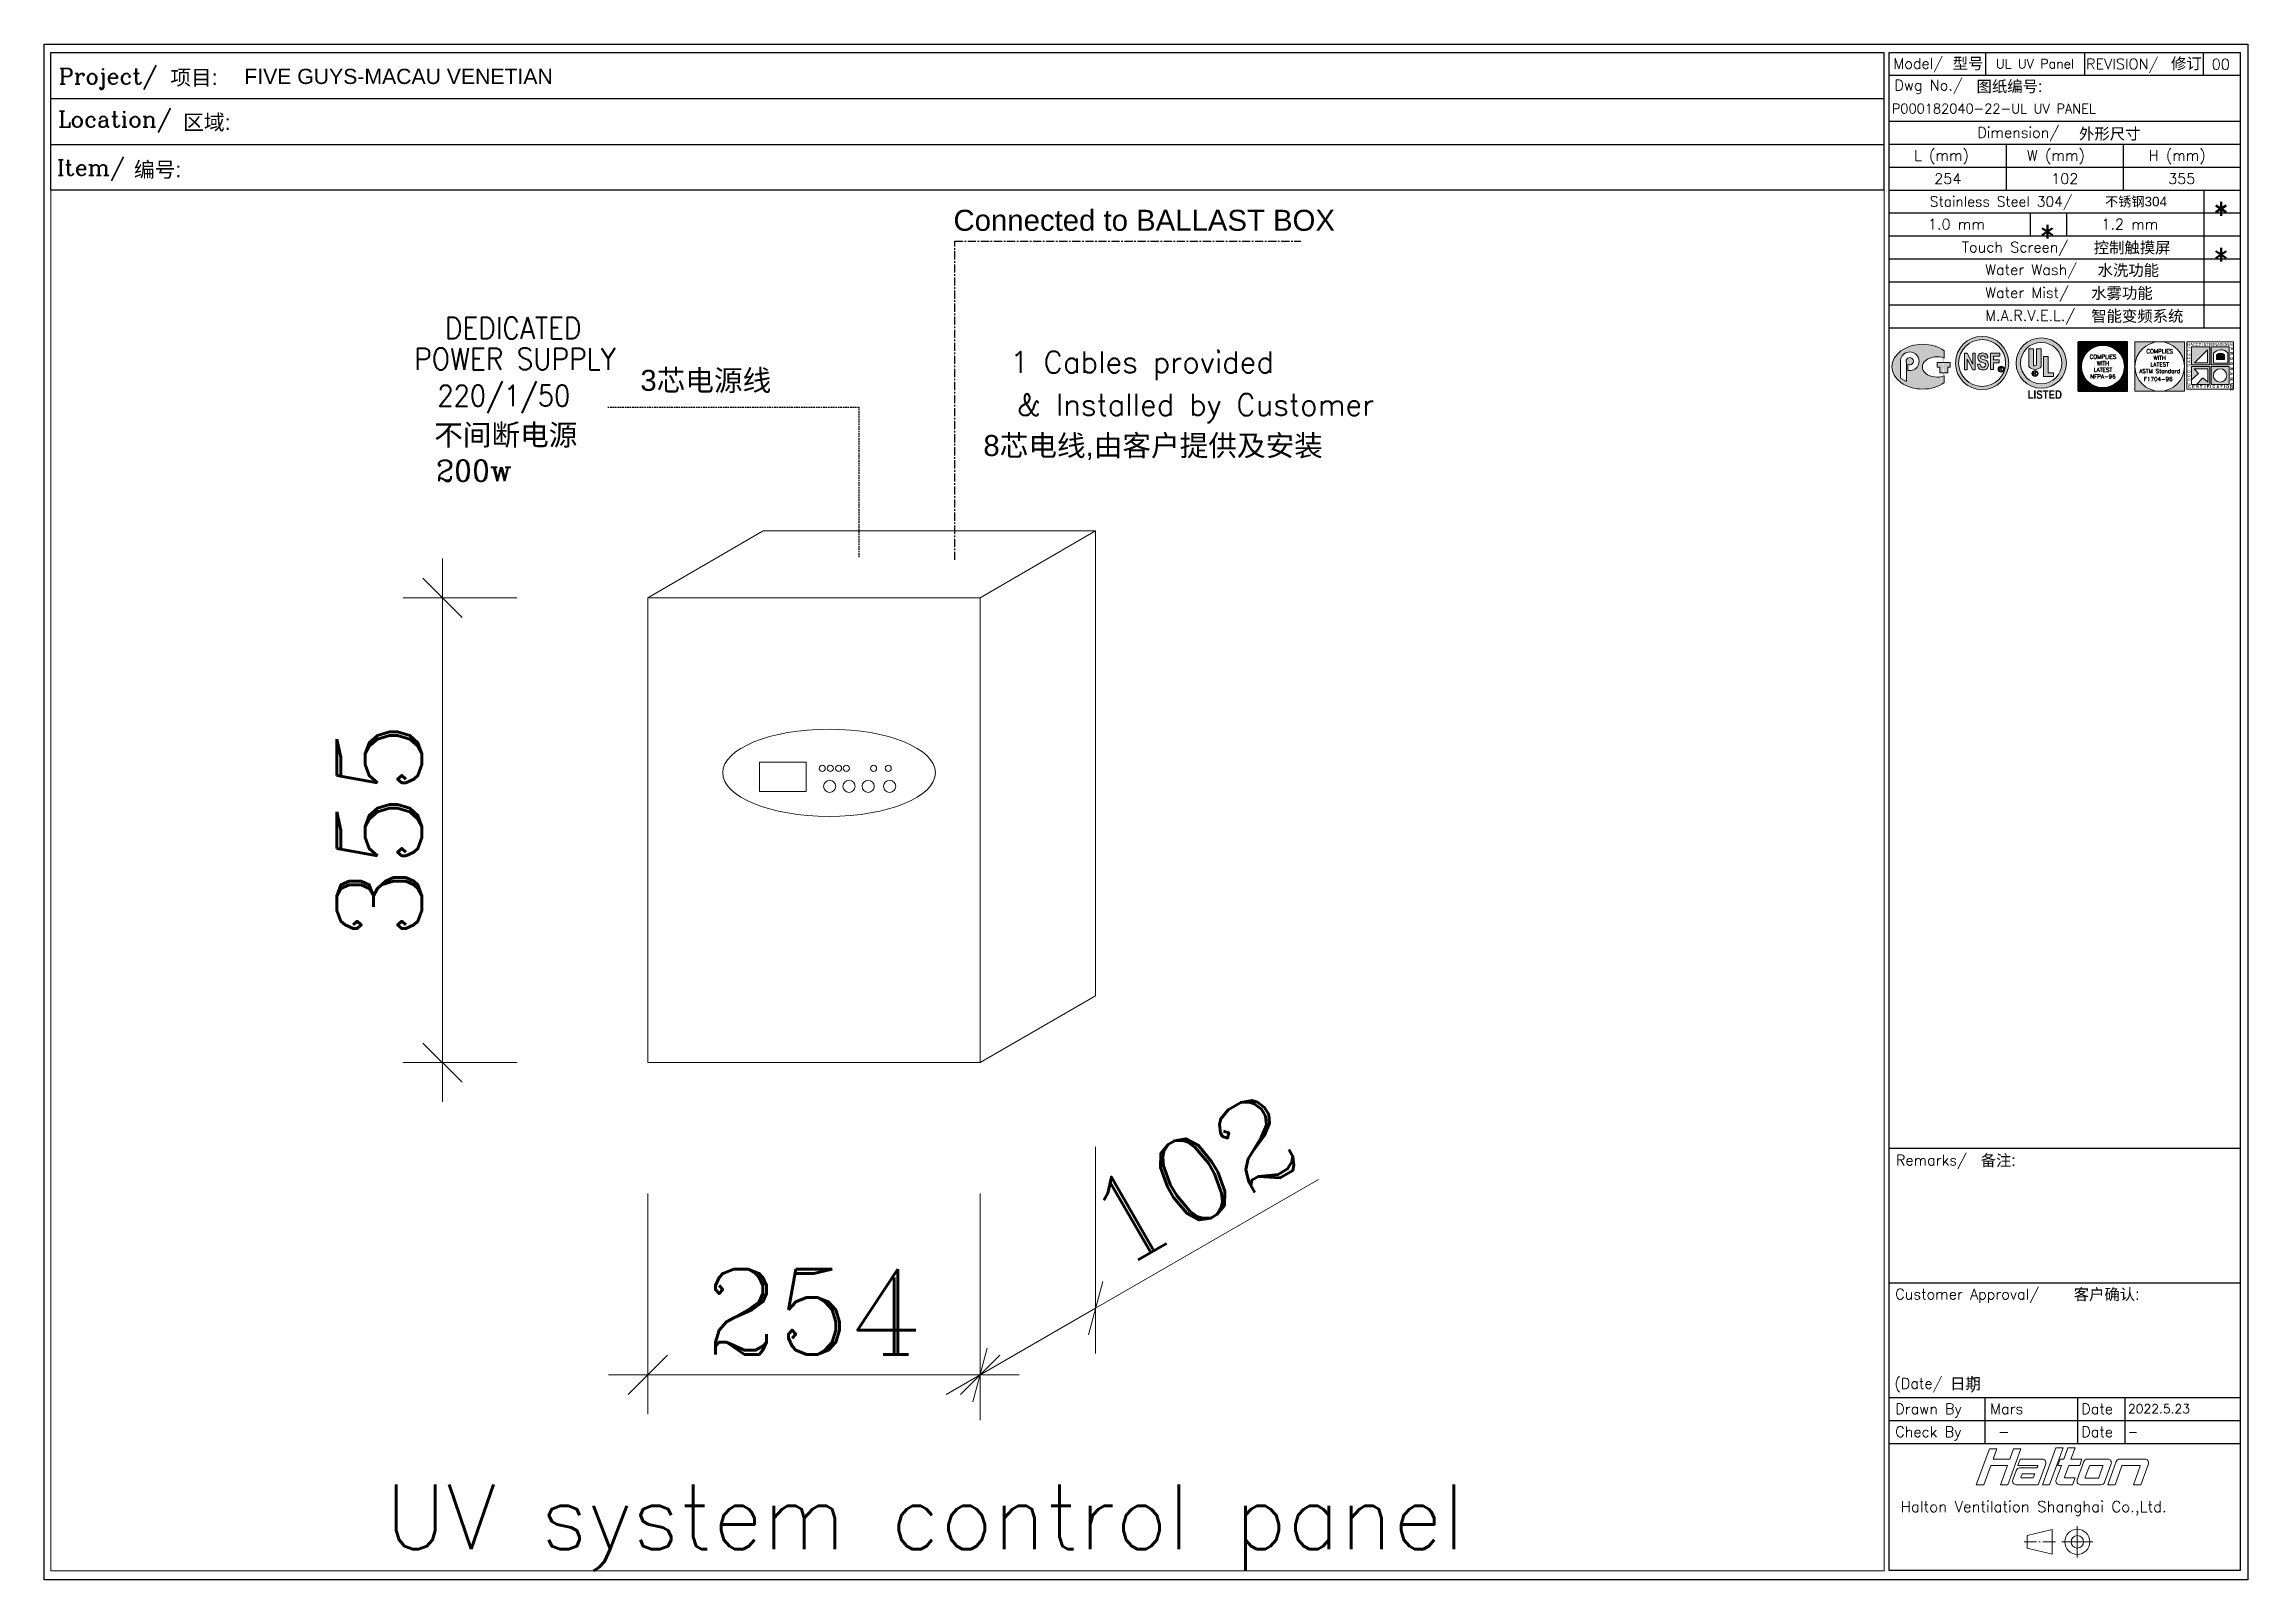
# Paper-space layout 'Layout1' of a CAD drawing. Extents: x -1 to 10662, y 0 to 7430.
# The model-space entities are those that its viewports show. They can reach past a viewport. Long polylines and large blocks are cut down to what shows.
import ezdxf
from ezdxf.enums import TextEntityAlignment as Align

# ---------------------------------------------------------------- set-up
doc = ezdxf.new("R2010")
doc.units = 0
doc.header["$LTSCALE"] = 100
doc.header["$MEASUREMENT"] = 0
doc.linetypes.add('CENTER', pattern=[2, 1.25, -0.25, 0.25, -0.25])
doc.linetypes.add('HIDDEN', pattern=[0.375, 0.25, -0.125])
doc.layers.get('0').update_dxf_attribs({"linetype": 'CONTINUOUS', "lineweight": 13})
for name, color, linetype in [('Border - Text', 3, 'CONTINUOUS'), ('D', 4, 'CONTINUOUS'), ('Halton font', 151, 'CONTINUOUS'), ('O3', 3, 'CONTINUOUS')]:
    doc.layers.add(name, color=color, linetype=linetype)
for name, color, linetype, lineweight in [('dim1', 7, 'CONTINUOUS', 13), ('Field Wiring', 2, 'HIDDEN', 25), ('H-Title Block', 7, 'CONTINUOUS', 25), ('Halton-Hoods', 7, 'CONTINUOUS', 18)]:
    doc.layers.add(name, color=color, linetype=linetype, lineweight=lineweight)
doc.styles.add('A', font='romans.shx')
doc.styles.add('ARIAL', font='arial.ttf')
doc.styles.add('ROMANS', font='ROMANS.SHX', dxfattribs={"width": 0.85})
doc.styles.add('S116', font='ROMANS', dxfattribs={"height": 0.0625})
doc.styles.get("Standard").update_dxf_attribs({"font": 'romanc.shx'})

# ---------------------------------------------------------------- blocks, each defined once
blk = doc.blocks.new('PCT')
h = blk.add_hatch(color=7)
h.dxf.hatch_style = 1
edge = h.paths.add_edge_path()
edge.add_ellipse((78750, 4312), major_axis=(2653, 0), ratio=0.7293181, start_angle=45.14919, end_angle=314.85081)
edge.add_line((80622, 2941), (80622, 3517))
edge.add_ellipse((80007, 4289), major_axis=(1285, 0), ratio=0.6843075, start_angle=61.42812, end_angle=298.57188, ccw=False)
edge.add_line((80622, 5061), (80622, 5684))
h.paths.add_polyline_path([(77468, 3988), (77468, 4508, 6.7357796), (77346, 4645), (77346, 3020), (76837, 3320), (76837, 4649, -3.2204782)], flags=16)
h.paths.add_polyline_path([(80017, 4685), (80017, 4257), (80231, 4257), (80231, 3782), (80929, 3782), (80929, 4257), (81134, 4257), (81134, 4685)])
for p, q in [((76837, 3320), (76837, 4649)), ((77346, 4645), (77346, 3020)), ((77468, 4508), (77468, 3988)), ((80017, 4685), (81134, 4685)), ((80017, 4257), (80017, 4685)), ((80231, 4257), (80017, 4257)), ((80231, 3782), (80231, 4257)), ((80622, 5684), (80622, 5061)), ((81134, 4257), (80929, 4257)), ((80929, 4257), (80929, 3782)), ((81134, 4685), (81134, 4257)), ((77346, 3020), (76837, 3320)), ((80929, 3782), (80231, 3782)), ((80622, 3517), (80622, 2941))]:
    blk.add_line(p, q)
for radius, start, end in [(806, 258.18917, 189.1882), (317, 238.57034, 204.79233)]:
    blk.add_arc((77633, 4778), radius, start, end)
for centre, major_axis, ratio, start_param, end_param in [((78750, 4312), (2653, 0), 0.7293181, 0.7880021, 5.4951832), ((80007, 4289), (1285, 0), 0.6843075, 1.072123, 5.2110623)]:
    blk.add_ellipse(centre, major_axis=major_axis, ratio=ratio, start_param=start_param, end_param=end_param)
blk = doc.blocks.new('HACCP')
h = blk.add_hatch(color=7)
h.dxf.hatch_style = 1
h.paths.add_polyline_path([(190416, 16758), (190416, 12450), (194768, 12450), (194768, 16758)])
h.paths.add_polyline_path([(194446, 15306), (194446, 12873), (191010, 12873), (191010, 15268, -0.4466331)], flags=16)
h.paths.add_polyline_path([(193627, 14883), (193627, 13704), (191740, 13704), (191740, 14883, -0.3499676)], flags=0)
h.paths.add_polyline_path([(194768, 12051), (190416, 12051), (190416, 7743), (194768, 7743)])
h.paths.add_polyline_path([(194195, 9897, -1), (190989, 9897, -1)], flags=16)
h.paths.add_polyline_path([(190117, 12051), (185765, 12051), (185765, 8827), (187427, 10349), (186332, 11487), (189641, 11487), (189641, 8258), (188486, 9347), (186891, 7743), (190117, 7743)])
h.paths.add_polyline_path([(185765, 16758), (185765, 12450), (190117, 12450), (190117, 16758)])
h.paths.add_polyline_path([(189541, 16048), (189541, 12946), (186423, 12946)], flags=16)
h = blk.add_hatch(color=7)
h.dxf.hatch_style = 1
h.paths.add_polyline_path([(193627, 14883, 0.3499676), (191740, 14883), (191740, 13704), (193627, 13704)])
for p, q in [((186423, 12946), (189541, 16048)), ((189541, 16048), (189541, 12946)), ((186332, 11487), (189641, 11487)), ((186332, 11487), (187427, 10349)), ((189541, 12946), (186423, 12946)), ((189641, 11487), (189641, 8258)), ((191010, 15268), (191010, 12873)), ((191010, 12873), (194446, 12873)), ((191740, 13704), (191740, 14883)), ((193627, 13704), (191740, 13704)), ((193627, 14883), (193627, 13704)), ((194446, 12873), (194446, 15306)), ((187427, 10349), (185765, 8827)), ((188486, 9347), (186891, 7743)), ((189641, 8258), (188486, 9347))]:
    blk.add_line(p, q)
for points in [[(185765, 16758), (190117, 16758), (190117, 12450), (185765, 12450)], [(190416, 16758), (194768, 16758), (194768, 12450), (190416, 12450)], [(185765, 12051), (190117, 12051), (190117, 7743), (185765, 7743)], [(190416, 12051), (194768, 12051), (194768, 7743), (190416, 7743)]]:
    blk.add_lwpolyline(points, close=True)
blk.add_circle((192592, 9897), 1603)
for centre, radius, start, end in [((192745, 13747), 2307, 42.50481, 138.77328), ((192684, 13700), 1513, 51.42322, 128.57678)]:
    blk.add_arc(centre, radius, start, end)
at = {"char_height": 680, "attachment_point": 1}
for s, insert, rotation in [('{\\fArial|b0|i0|c0|p34;F O O D   S A F E T Y}', (184824, 7657), 90), ('{\\fArial Narrow|b1|i0|c0|p34;P  R  O  G  R  A  M  M  E}', (195667, 16653), 270)]:
    blk.add_mtext_dynamic_manual_height_columns(s, width=12884.77, gutter_width=1648, heights=[0], dxfattribs=dict(at, insert=insert, rotation=rotation))
for s, insert in [('{\\fArial|b0|i0|c0|p34;HACCP INTERNATIONAL}', (184760, 17665)), ('{\\fArial Greek|b1|i0|c0|p34;C E R T  I F I C A T I O N}', (184938, 7569))]:
    blk.add_mtext_dynamic_manual_height_columns(s, width=12884.77, gutter_width=1648, heights=[0], dxfattribs=dict(at, insert=insert))
blk = doc.blocks.new('COMPLY')
h = blk.add_hatch(color=7)
h.dxf.hatch_style = 1
h.paths.add_polyline_path([(146414, 9056, 1), (151018, 9056, 1)])
h.paths.add_polyline_path([(150742, 9056, 1), (146689, 9056, 1)], flags=16)
h.paths.add_polyline_path([(150585, 8525, -1), (150135, 8525, -1)], flags=0)
h.paths.add_polyline_path([(150597, 8525, -1), (150124, 8525, -1)], flags=0)
h.paths.add_polyline_path([(150197, 8312), (150528, 8312), (150528, 8738), (150197, 8738)], flags=8)
h = blk.add_hatch(color=7)
h.dxf.hatch_style = 1
h.paths.add_polyline_path([(149451, 8484), (149692, 8484), (149692, 9083), (150176, 9083), (150176, 9321), (149692, 9321), (149692, 9660), (150248, 9660), (150248, 9896), (149451, 9896)])
edge = h.paths.add_edge_path()
edge.add_spline(control_points=[(148769, 9922), (148723, 9919), (148641, 9912), (148547, 9880), (148483, 9830), (148433, 9783), (148387, 9704), (148341, 9584), (148352, 9432), (148407, 9295), (148493, 9197), (148608, 9136), (148753, 9095), (148874, 9050), (148989, 9004), (149042, 8895), (148999, 8784), (148923, 8716), (148825, 8695), (148705, 8689), (148586, 8784), (148550, 8891), (148543, 8953), (148541, 8969)], knot_values=[0, 0, 0, 0, 136.0651441, 249.2061398, 288.3513099, 378.7832133, 455.0518709, 558.6167744, 761.5945538, 893.7891113, 995.6355999, 1146.5916298, 1276.294163, 1446.061488, 1538.9872174, 1636.8079217, 1774.1388885, 1864.0694096, 1930.3363456, 2070.9932444, 2209.9444812, 2350.4714844, 2397.8525295, 2397.8525295, 2397.8525295, 2397.8525295], degree=3, periodic=0)
edge.add_line((148541, 8969), (148310, 8942))
edge.add_spline(control_points=[(148310, 8942), (148315, 8896), (148325, 8815), (148370, 8683), (148462, 8542), (148630, 8460), (148822, 8448), (149005, 8469), (149176, 8594), (149255, 8761), (149258, 8937), (149235, 9099), (149134, 9233), (148985, 9321), (148823, 9368), (148675, 9409), (148586, 9475), (148574, 9548), (148586, 9607), (148630, 9650), (148686, 9677), (148763, 9689), (148856, 9682), (148943, 9630), (148976, 9552), (148984, 9501), (148987, 9480)], knot_values=[0, 0, 0, 0, 137.5783623, 245.3783565, 415.7778386, 629.6565575, 774.3633741, 992.2761434, 1165.0475478, 1387.9924151, 1515.7960155, 1691.5518697, 1865.8554303, 1998.9167373, 2205.6774426, 2365.8958069, 2465.889106, 2508.9827326, 2579.2538582, 2638.0769092, 2685.1112918, 2765.1104396, 2869.6649731, 2960.2950241, 3050.7085222, 3114.3748293, 3114.3748293, 3114.3748293, 3114.3748293], degree=3, periodic=0)
edge.add_line((148987, 9480), (149223, 9491))
edge.add_spline(control_points=[(149223, 9491), (149223, 9494), (149223, 9549), (149215, 9612), (149173, 9715), (149129, 9793), (149045, 9855), (148937, 9913), (148841, 9918), (148769, 9922)], knot_values=[0, 0, 0, 0, 8.9514786, 163.922481, 183.2063976, 343.9825313, 423.3788143, 494.3042301, 706.9535091, 706.9535091, 706.9535091, 706.9535091], degree=3, periodic=0)
h.paths.add_polyline_path([(147904, 8480), (148121, 8480), (148121, 9904), (147904, 9904), (147904, 8956), (147417, 9904), (147200, 9904), (147200, 8480), (147417, 8480), (147417, 9397)])
h = blk.add_hatch(color=7)
h.dxf.hatch_style = 1
h.paths.add_polyline_path([(151647, 9049, 1), (156001, 9049, 1)])
h.paths.add_polyline_path([(155613, 9049, -1), (152036, 9049, -1)], flags=16)
h.paths.add_polyline_path([(153831, 10269), (153831, 8752, -0.4502007), (152749, 8752), (152749, 10269), (153164, 10269), (153164, 8864, 0.473687), (153403, 8870), (153403, 10269)], flags=0)
h.paths.add_polyline_path([(154434, 9616), (154434, 8214), (154880, 8214), (154880, 7879), (154014, 7879), (154014, 9616)], flags=0)
h.paths.add_polyline_path([(153065, 8146, -1), (153515, 8146, -1)], flags=0)
h.paths.add_polyline_path([(153526, 8146, -1), (153053, 8146, -1)], flags=0)
h.paths.add_polyline_path([(153831, 10269), (153403, 10269), (153403, 8870, -0.473687), (153164, 8864), (153164, 10269), (152749, 10269), (152749, 8752, 0.4502007), (153831, 8752)], flags=0)
h.paths.add_polyline_path([(154434, 9616), (154014, 9616), (154014, 7879), (154880, 7879), (154880, 8214), (154434, 8214)], flags=0)
h.paths.add_polyline_path([(153126, 7934), (153457, 7934), (153457, 8360), (153126, 8360)], flags=8)
h = blk.add_hatch(color=7)
h.dxf.hatch_style = 1
h.paths.add_polyline_path([(154434, 9616), (154014, 9616), (154014, 7879), (154880, 7879), (154880, 8214), (154434, 8214)])
h.paths.add_polyline_path([(153403, 8870, -0.473687), (153164, 8864), (153164, 10269), (152749, 10269), (152749, 8752, 0.4502007), (153831, 8752), (153831, 10269), (153403, 10269)])
h = blk.add_hatch(color=7)
h.dxf.hatch_style = 1
h.paths.add_polyline_path([(166189, 8752), (166189, 10887), (164055, 10887, -0.4142136)])
h.paths.add_polyline_path([(166189, 8752, -0.4142136), (164055, 6617), (166189, 6617)])
h.paths.add_polyline_path([(164055, 6617, -0.4142136), (161920, 8752), (161920, 6617)])
h.paths.add_polyline_path([(161920, 10887), (161920, 8752, -0.4142136), (164055, 10887)])
for p, q in [((147417, 9904), (147904, 8956)), ((149451, 9896), (150248, 9896)), ((149451, 8484), (149451, 9896)), ((150248, 9660), (149692, 9660)), ((149692, 9660), (149692, 9321)), ((150248, 9896), (150248, 9660)), ((152749, 10269), (153164, 10269)), ((152749, 10269), (152749, 8752)), ((153164, 10269), (153164, 8864)), ((153403, 10269), (153831, 10269)), ((153403, 10269), (153403, 8870)), ((153831, 10269), (153831, 8752)), ((154013, 9616), (154434, 9616)), ((154014, 7879), (154014, 9616)), ((154434, 9616), (154434, 8214)), ((147417, 9397), (147904, 8480)), ((148541, 8969), (148310, 8942)), ((149223, 9491), (148987, 9480)), ((149692, 8484), (149451, 8484)), ((149692, 9083), (149692, 8484)), ((154880, 7879), (154014, 7879)), ((154434, 8214), (154880, 8214)), ((154880, 8214), (154880, 7879))]:
    blk.add_line(p, q)
for points in [[(147417, 9397), (147417, 8480), (147200, 8480), (147200, 9904), (147417, 9904)], [(147904, 8956), (147904, 9904), (148121, 9904), (148121, 8480), (147904, 8480), (147904, 8480)], [(149692, 9083), (150176, 9083), (150176, 9321), (149692, 9321)]]:
    blk.add_lwpolyline(points)
for points in [[(161920, 10887), (166189, 10887), (166189, 6617), (161920, 6617)], [(166417, 10886), (170446, 10886), (170446, 6785), (166417, 6785)]]:
    blk.add_lwpolyline(points, close=True)
for centre, radius in [((148716, 9056), 2302), ((148716, 9056), 2026), ((153824, 9049), 2177), ((153824, 9049), 1789), ((164055, 8752), 2135)]:
    blk.add_circle(centre, radius)
for centre, radius, start, end in [((153290, 9231), 723, 221.52538, 318.47462), ((153281, 8965), 154, 220.81038, 322.19562)]:
    blk.add_arc(centre, radius, start, end)
for points in [[(148310, 8942), (148332, 8806), (148367, 8704), (148464, 8564), (148654, 8466), (148798, 8453), (149013, 8491), (149152, 8593), (149248, 8794), (149255, 8922), (149221, 9094), (149117, 9234), (149004, 9305), (148809, 9372), (148658, 9427), (148586, 9496), (148578, 9538), (148594, 9607), (148634, 9649), (148676, 9671), (148755, 9685), (148859, 9673), (148935, 9624), (148975, 9543), (148987, 9480)], [(148769, 9922), (148634, 9905), (148528, 9864), (148497, 9840), (148433, 9776), (148393, 9711), (148358, 9614), (148366, 9411), (148418, 9290), (148485, 9213), (148616, 9138), (148739, 9098), (148899, 9040), (148981, 8995), (149024, 8908), (148982, 8777), (148913, 8719), (148849, 8701), (148709, 8706), (148599, 8791), (148547, 8922), (148541, 8969)], [(148769, 9922), (148978, 9888), (149041, 9855), (149104, 9807), (149191, 9671), (149198, 9653), (149223, 9500), (149223, 9491)]]:
    blk.add_spline(points, degree=3)
at = {"layer": 'Border - Text', "color": 7}
for p, q in [((157021, 6617), (157021, 10887)), ((161291, 10887), (157021, 10887)), ((157021, 10868), (161291, 10868)), ((157021, 10850), (161291, 10850)), ((157021, 10831), (161291, 10831)), ((157021, 10813), (161291, 10813)), ((157021, 10795), (161291, 10795)), ((157021, 10776), (161291, 10776)), ((157021, 10758), (161291, 10758)), ((157021, 10740), (161291, 10740)), ((157021, 10721), (161291, 10721)), ((157021, 10703), (161291, 10703)), ((157021, 10685), (161291, 10685)), ((157021, 10666), (161291, 10666)), ((157021, 10648), (161291, 10648)), ((157021, 10630), (161291, 10630)), ((157021, 10611), (161291, 10611)), ((157021, 10593), (158964, 10593)), ((157021, 10575), (158833, 10575)), ((157021, 10556), (158743, 10556)), ((157021, 10538), (158670, 10538)), ((157021, 10519), (158607, 10519)), ((157021, 10501), (158551, 10501)), ((157021, 10483), (158500, 10483)), ((157021, 10464), (158454, 10464)), ((157021, 10446), (158410, 10446)), ((157021, 10428), (158370, 10428)), ((157021, 10409), (158332, 10409)), ((157021, 10391), (158296, 10391)), ((157021, 10373), (158262, 10373)), ((157021, 10354), (158230, 10354)), ((157021, 10336), (158199, 10336)), ((157021, 10318), (158169, 10318)), ((157021, 10299), (158140, 10299)), ((157021, 10281), (158113, 10281)), ((157021, 10262), (158086, 10262)), ((157021, 10244), (158061, 10244)), ((157021, 10226), (158036, 10226)), ((157021, 10207), (158013, 10207)), ((157021, 10189), (157990, 10189)), ((157021, 10171), (157967, 10171)), ((157021, 10152), (157946, 10152)), ((157021, 10134), (157925, 10134)), ((157021, 10116), (157905, 10116)), ((157021, 10097), (157885, 10097)), ((157021, 10079), (157866, 10079)), ((157021, 10061), (157847, 10061)), ((157021, 10042), (157829, 10042)), ((157021, 10024), (157811, 10024)), ((157021, 10006), (157794, 10006)), ((157021, 9987), (157778, 9987)), ((157021, 9969), (157761, 9969)), ((157021, 9950), (157746, 9950)), ((157021, 9932), (157730, 9932)), ((157021, 9914), (157715, 9914)), ((157021, 9895), (157701, 9895)), ((157021, 9877), (157686, 9877)), ((157021, 9859), (157672, 9859)), ((157021, 9840), (157659, 9840)), ((157021, 9822), (157646, 9822)), ((157021, 9804), (157633, 9804)), ((157021, 9785), (157620, 9785)), ((157021, 9767), (157608, 9767)), ((157021, 9749), (157596, 9749)), ((157021, 9730), (157585, 9730)), ((157021, 9712), (157574, 9712)), ((157021, 9693), (157563, 9693)), ((157021, 9675), (157552, 9675)), ((157021, 9657), (157541, 9657)), ((157021, 9638), (157531, 9638)), ((157021, 9620), (157521, 9620)), ((157021, 9602), (157512, 9602)), ((157021, 9583), (157502, 9583)), ((157021, 9565), (157493, 9565)), ((157021, 9547), (157484, 9547)), ((157021, 9528), (157476, 9528)), ((159348, 10593), (161291, 10593)), ((159479, 10575), (161291, 10575)), ((159569, 10556), (161291, 10556)), ((159642, 10538), (161291, 10538)), ((159705, 10519), (161291, 10519)), ((159761, 10501), (161291, 10501)), ((159812, 10483), (161291, 10483)), ((159858, 10464), (161291, 10464)), ((159902, 10446), (161291, 10446)), ((159942, 10428), (161291, 10428)), ((159980, 10409), (161291, 10409)), ((160016, 10391), (161291, 10391)), ((160050, 10373), (161291, 10373)), ((160083, 10354), (161291, 10354)), ((160114, 10336), (161291, 10336)), ((160143, 10318), (161291, 10318)), ((160172, 10299), (161291, 10299)), ((160199, 10281), (161291, 10281)), ((160226, 10262), (161291, 10262)), ((160251, 10244), (161291, 10244)), ((160276, 10226), (161291, 10226)), ((160300, 10207), (161291, 10207)), ((160323, 10189), (161291, 10189)), ((160345, 10171), (161291, 10171)), ((160366, 10152), (161291, 10152)), ((160387, 10134), (161291, 10134)), ((160408, 10116), (161291, 10116)), ((160427, 10097), (161291, 10097)), ((160446, 10079), (161291, 10079)), ((160465, 10061), (161291, 10061)), ((160483, 10042), (161291, 10042)), ((160501, 10024), (161291, 10024)), ((160518, 10006), (161291, 10006)), ((160535, 9987), (161291, 9987)), ((160551, 9969), (161291, 9969)), ((160567, 9950), (161291, 9950)), ((160582, 9932), (161291, 9932)), ((160597, 9914), (161291, 9914)), ((160612, 9895), (161291, 9895)), ((160626, 9877), (161291, 9877)), ((160640, 9859), (161291, 9859)), ((160653, 9840), (161291, 9840)), ((160666, 9822), (161291, 9822)), ((160679, 9804), (161291, 9804)), ((160692, 9785), (161291, 9785)), ((160704, 9767), (161291, 9767)), ((160716, 9749), (161291, 9749)), ((160727, 9730), (161291, 9730)), ((160739, 9712), (161291, 9712)), ((160750, 9693), (161291, 9693)), ((160760, 9675), (161291, 9675)), ((160771, 9657), (161291, 9657)), ((160781, 9638), (161291, 9638)), ((160791, 9620), (161291, 9620)), ((160800, 9602), (161291, 9602)), ((160810, 9583), (161291, 9583)), ((160819, 9565), (161291, 9565)), ((160828, 9547), (161291, 9547)), ((160836, 9528), (161291, 9528)), ((161291, 6617), (161291, 10887)), ((157021, 9510), (157467, 9510)), ((157021, 9492), (157459, 9492)), ((157021, 9473), (157451, 9473)), ((157021, 9455), (157444, 9455)), ((157021, 9437), (157436, 9437)), ((157021, 9418), (157429, 9418)), ((157021, 9400), (157422, 9400)), ((157021, 9381), (157416, 9381)), ((157021, 9363), (157409, 9363)), ((157021, 9345), (157403, 9345)), ((157021, 9326), (157397, 9326)), ((157021, 9308), (157391, 9308)), ((157021, 9290), (157385, 9290)), ((157021, 9271), (157380, 9271)), ((157021, 9253), (157374, 9253)), ((157021, 9235), (157369, 9235)), ((157021, 9216), (157364, 9216)), ((157021, 9198), (157360, 9198)), ((157021, 9180), (157355, 9180)), ((157021, 9161), (157351, 9161)), ((157021, 9143), (157347, 9143)), ((157021, 9124), (157343, 9124)), ((157021, 9106), (157339, 9106)), ((157021, 9088), (157336, 9088)), ((157021, 9069), (157333, 9069)), ((157021, 9051), (157329, 9051)), ((157021, 9033), (157327, 9033)), ((157021, 9014), (157324, 9014)), ((157021, 8996), (157321, 8996)), ((157021, 8978), (157319, 8978)), ((157021, 8959), (157317, 8959)), ((157021, 8941), (157315, 8941)), ((157021, 8923), (157313, 8923)), ((157021, 8904), (157311, 8904)), ((157021, 8886), (157310, 8886)), ((157021, 8867), (157309, 8867)), ((157021, 8849), (157308, 8849)), ((157021, 8831), (157307, 8831)), ((157021, 8812), (157306, 8812)), ((157021, 8794), (157306, 8794)), ((157021, 8776), (157305, 8776)), ((157021, 8757), (157305, 8757)), ((157021, 8739), (157305, 8739)), ((157021, 8721), (157305, 8721)), ((157021, 8702), (157306, 8702)), ((157021, 8684), (157306, 8684)), ((157021, 8666), (157307, 8666)), ((157021, 8647), (157308, 8647)), ((157021, 8629), (157309, 8629)), ((157021, 8611), (157311, 8611)), ((157021, 8592), (157312, 8592)), ((157021, 8574), (157314, 8574)), ((157021, 8555), (157316, 8555)), ((157021, 8537), (157318, 8537)), ((157021, 8519), (157320, 8519)), ((157021, 8500), (157322, 8500)), ((157021, 8482), (157325, 8482)), ((157021, 8464), (157328, 8464)), ((157021, 8445), (157331, 8445)), ((157021, 8427), (157334, 8427)), ((157021, 8409), (157337, 8409)), ((157021, 8390), (157341, 8390)), ((157021, 8372), (157345, 8372)), ((157021, 8354), (157349, 8354)), ((157021, 8335), (157353, 8335)), ((157021, 8317), (157357, 8317)), ((157021, 8298), (157362, 8298)), ((157021, 8280), (157366, 8280)), ((157021, 8262), (157371, 8262)), ((157021, 8243), (157376, 8243)), ((157021, 8225), (157382, 8225)), ((157021, 8207), (157387, 8207)), ((157021, 8188), (157393, 8188)), ((157021, 8170), (157399, 8170)), ((157021, 8152), (157405, 8152)), ((157021, 8133), (157412, 8133)), ((157021, 8115), (157418, 8115)), ((157021, 8097), (157425, 8097)), ((157021, 8078), (157432, 8078)), ((157021, 8060), (157439, 8060)), ((157021, 8042), (157447, 8042)), ((157021, 8023), (157455, 8023)), ((157021, 8005), (157463, 8005)), ((157021, 7986), (157471, 7986)), ((157021, 7968), (157479, 7968)), ((157021, 7950), (157488, 7950)), ((157021, 7931), (157497, 7931)), ((157021, 7913), (157506, 7913)), ((157021, 7895), (157516, 7895)), ((157021, 7876), (157525, 7876)), ((157021, 7858), (157535, 7858)), ((157021, 7840), (157546, 7840)), ((157021, 7821), (157556, 7821)), ((157021, 7803), (157567, 7803)), ((157021, 7785), (157578, 7785)), ((157021, 7766), (157590, 7766)), ((157021, 7748), (157601, 7748)), ((157021, 7729), (157613, 7729)), ((157021, 7711), (157626, 7711)), ((157021, 7693), (157638, 7693)), ((157021, 7674), (157651, 7674)), ((157021, 7656), (157664, 7656)), ((157021, 7638), (157678, 7638)), ((157021, 7619), (157692, 7619)), ((160620, 7619), (161291, 7619)), ((160634, 7638), (161291, 7638)), ((160648, 7656), (161291, 7656)), ((160661, 7674), (161291, 7674)), ((160674, 7693), (161291, 7693)), ((160687, 7711), (161291, 7711)), ((160699, 7729), (161291, 7729)), ((160711, 7748), (161291, 7748)), ((160723, 7766), (161291, 7766)), ((160734, 7785), (161291, 7785)), ((160745, 7803), (161291, 7803)), ((160756, 7821), (161291, 7821)), ((160767, 7840), (161291, 7840)), ((160777, 7858), (161291, 7858)), ((160787, 7876), (161291, 7876)), ((160797, 7895), (161291, 7895)), ((160806, 7913), (161291, 7913)), ((160815, 7931), (161291, 7931)), ((160824, 7950), (161291, 7950)), ((160833, 7968), (161291, 7968)), ((160841, 7986), (161291, 7986)), ((160845, 9510), (161291, 9510)), ((160850, 8005), (161291, 8005)), ((160853, 9492), (161291, 9492)), ((160857, 8023), (161291, 8023)), ((160861, 9473), (161291, 9473)), ((160865, 8042), (161291, 8042)), ((160868, 9455), (161291, 9455)), ((160873, 8060), (161291, 8060)), ((160876, 9437), (161291, 9437)), ((160880, 8078), (161291, 8078)), ((160883, 9418), (161291, 9418)), ((160887, 8097), (161291, 8097)), ((160890, 9400), (161291, 9400)), ((160894, 8115), (161291, 8115)), ((160897, 9381), (161291, 9381)), ((160901, 8133), (161291, 8133)), ((160903, 9363), (161291, 9363)), ((160907, 8152), (161291, 8152)), ((160910, 9345), (161291, 9345)), ((160913, 8170), (161291, 8170)), ((160916, 9326), (161291, 9326)), ((160919, 8188), (161291, 8188)), ((160921, 9308), (161291, 9308)), ((160925, 8207), (161291, 8207)), ((160927, 9290), (161291, 9290)), ((160930, 8225), (161291, 8225)), ((160933, 9271), (161291, 9271)), ((160936, 8243), (161291, 8243)), ((160938, 9253), (161291, 9253)), ((160941, 8262), (161291, 8262)), ((160943, 9235), (161291, 9235)), ((160946, 8280), (161291, 8280)), ((160948, 9216), (161291, 9216)), ((160951, 8298), (161291, 8298)), ((160952, 9198), (161291, 9198)), ((160955, 8317), (161291, 8317)), ((160957, 9180), (161291, 9180)), ((160959, 8335), (161291, 8335)), ((160961, 9161), (161291, 9161)), ((160964, 8354), (161291, 8354)), ((160965, 9143), (161291, 9143)), ((160968, 8372), (161291, 8372)), ((160969, 9124), (161291, 9124)), ((160971, 8390), (161291, 8390)), ((160973, 9106), (161291, 9106)), ((160975, 8409), (161291, 8409)), ((160976, 9088), (161291, 9088)), ((160978, 8427), (161291, 8427)), ((160980, 9069), (161291, 9069)), ((160981, 8445), (161291, 8445)), ((160983, 9051), (161291, 9051)), ((160984, 8464), (161291, 8464)), ((160986, 9033), (161291, 9033)), ((160987, 8482), (161291, 8482)), ((160988, 9014), (161291, 9014)), ((160990, 8500), (161291, 8500)), ((160991, 8996), (161291, 8996)), ((160992, 8519), (161291, 8519)), ((160993, 8978), (161291, 8978)), ((160994, 8537), (161291, 8537)), ((160995, 8959), (161291, 8959)), ((160997, 8941), (161291, 8941)), ((160997, 8555), (161291, 8555)), ((160998, 8574), (161291, 8574)), ((160999, 8923), (161291, 8923)), ((161000, 8592), (161291, 8592)), ((161001, 8904), (161291, 8904)), ((161002, 8886), (161291, 8886)), ((161002, 8611), (161291, 8611)), ((161003, 8867), (161291, 8867)), ((161003, 8629), (161291, 8629)), ((161004, 8849), (161291, 8849)), ((161004, 8647), (161291, 8647)), ((161005, 8831), (161291, 8831)), ((161005, 8666), (161291, 8666)), ((161006, 8812), (161291, 8812)), ((161006, 8702), (161291, 8702)), ((161006, 8684), (161291, 8684)), ((161007, 8794), (161291, 8794)), ((161007, 8776), (161291, 8776)), ((161007, 8757), (161291, 8757)), ((161007, 8739), (161291, 8739)), ((161007, 8721), (161291, 8721)), ((157021, 7601), (157707, 7601)), ((157021, 7583), (157721, 7583)), ((157021, 7564), (157736, 7564)), ((157021, 7546), (157752, 7546)), ((157021, 7528), (157768, 7528)), ((157021, 7509), (157784, 7509)), ((157021, 7491), (157801, 7491)), ((157021, 7472), (157819, 7472)), ((157021, 7454), (157836, 7454)), ((157021, 7436), (157855, 7436)), ((157021, 7417), (157874, 7417)), ((157021, 7399), (157893, 7399)), ((157021, 7381), (157913, 7381)), ((157021, 7362), (157933, 7362)), ((157021, 7344), (157955, 7344)), ((157021, 7326), (157976, 7326)), ((157021, 7307), (157999, 7307)), ((157021, 7289), (158022, 7289)), ((157021, 7271), (158046, 7271)), ((157021, 7252), (158071, 7252)), ((157021, 7234), (158097, 7234)), ((157021, 7216), (158124, 7216)), ((157021, 7197), (158152, 7197)), ((157021, 7179), (158181, 7179)), ((157021, 7160), (158211, 7160)), ((157021, 7142), (158243, 7142)), ((157021, 7124), (158276, 7124)), ((157021, 7105), (158311, 7105)), ((157021, 7087), (158347, 7087)), ((157021, 7069), (158386, 7069)), ((157021, 7050), (158428, 7050)), ((157021, 7032), (158472, 7032)), ((157021, 7014), (158520, 7014)), ((157021, 6995), (158573, 6995)), ((157021, 6977), (158632, 6977)), ((157021, 6959), (158698, 6959)), ((157021, 6940), (158777, 6940)), ((157021, 6922), (158879, 6922)), ((157021, 6903), (159061, 6903)), ((157021, 6885), (161291, 6885)), ((157021, 6867), (161291, 6867)), ((157021, 6848), (161291, 6848)), ((157021, 6830), (161291, 6830)), ((157021, 6812), (161291, 6812)), ((157021, 6793), (161291, 6793)), ((157021, 6775), (161291, 6775)), ((157021, 6757), (161291, 6757)), ((157021, 6738), (161291, 6738)), ((157021, 6720), (161291, 6720)), ((157021, 6702), (161291, 6702)), ((157021, 6683), (161291, 6683)), ((157021, 6665), (161291, 6665)), ((157021, 6647), (161291, 6647)), ((157021, 6628), (161291, 6628)), ((157021, 6617), (161291, 6617)), ((159252, 6903), (161291, 6903)), ((159433, 6922), (161291, 6922)), ((159535, 6940), (161291, 6940)), ((159614, 6959), (161291, 6959)), ((159681, 6977), (161291, 6977)), ((159739, 6995), (161291, 6995)), ((159792, 7014), (161291, 7014)), ((159840, 7032), (161291, 7032)), ((159884, 7050), (161291, 7050)), ((159926, 7069), (161291, 7069)), ((159965, 7087), (161291, 7087)), ((160002, 7105), (161291, 7105)), ((160036, 7124), (161291, 7124)), ((160069, 7142), (161291, 7142)), ((160101, 7160), (161291, 7160)), ((160131, 7179), (161291, 7179)), ((160160, 7197), (161291, 7197)), ((160188, 7216), (161291, 7216)), ((160215, 7234), (161291, 7234)), ((160241, 7252), (161291, 7252)), ((160266, 7271), (161291, 7271)), ((160290, 7289), (161291, 7289)), ((160313, 7307), (161291, 7307)), ((160336, 7326), (161291, 7326)), ((160358, 7344), (161291, 7344)), ((160379, 7362), (161291, 7362)), ((160399, 7381), (161291, 7381)), ((160419, 7399), (161291, 7399)), ((160439, 7417), (161291, 7417)), ((160457, 7436), (161291, 7436)), ((160476, 7454), (161291, 7454)), ((160494, 7472), (161291, 7472)), ((160511, 7491), (161291, 7491)), ((160528, 7509), (161291, 7509)), ((160544, 7528), (161291, 7528)), ((160560, 7546), (161291, 7546)), ((160576, 7564), (161291, 7564)), ((160591, 7583), (161291, 7583)), ((160606, 7601), (161291, 7601))]:
    blk.add_line(p, q, dxfattribs=at)
for centre, radius in [((159156, 8752), 1851), ((150360, 8525), 237), ((150360, 8525), 225), ((153290, 8146), 237), ((153290, 8146), 225)]:
    blk.add_circle(centre, radius, dxfattribs=at)
for centre, start, end in [((150360, 8525), 0, 180), ((150360, 8525), 180, 0), ((153290, 8146), 0, 180), ((153290, 8146), 180, 0)]:
    blk.add_arc(centre, 231, start, end, dxfattribs=at)
blk.add_blockref('PCT', (64829, 4425))
at = {"xscale": 0.36, "yscale": 0.36, "zscale": 0.36}
blk.add_blockref('HACCP', (99945, 4417), dxfattribs=at)
at = {"insert": (152647, 6691), "char_height": 729, "attachment_point": 1}
blk.add_mtext_dynamic_manual_height_columns('{\\fArial Narrow|b1|i0|c0|p34;LISTED}', width=9162.23, gutter_width=1648, heights=[0], dxfattribs=at)
at = {"layer": 'Border - Text', "color": 7, "style": 'ROMANS'}
for s, height, p in [('COMPLIES', 352.4, (159156, 9598)), ('COMPLIES', 352.4, (164055, 10069)), ('WITH', 352.4, (164055, 9499)), ('NFPA-96', 352.4, (159156, 7887)), ('LATEST', 352.4, (159156, 8457)), ('WITH', 352.4, (159156, 9028)), ('ASTM Standard', 352.42, (164055, 8357)), ('F1704-96 ', 352.4, (164055, 7669)), ('LATEST', 352.4, (164055, 8928))]:
    blk.add_text(s, height=height, dxfattribs=at).set_placement(p, align=Align.MIDDLE)
for p in [(150214, 8383), (153143, 8005)]:
    blk.add_text('R', height=284, dxfattribs=at).set_placement(p)
blk = doc.blocks.new('Title Halton China')
at = {"color": 5}
for p, q in [((-90, 348), (-84, 364)), ((212, 334), (248, 432)), ((256, 347), (279, 408)), ((359, 320), (395, 419)), ((231, 307), (341, 307))]:
    blk.add_line(p, q, dxfattribs=at)
at = {"color": 8}
for p, q in [((-73, 0), (-6, 0)), ((7, 0), (14, 0)), ((28, 0), (95, 0)), ((297, 0), (129, 0)), ((213, -84), (213, 84))]:
    blk.add_line(p, q, dxfattribs=at)
at = {"color": 7}
for p, q in [((-57, 34), (78, 67)), ((-57, 34), (-57, -34)), ((78, 67), (78, -67)), ((-57, -34), (78, -67))]:
    blk.add_line(p, q, dxfattribs=at)
at = {"color": 5}
for points in [[(-200, 307), (-162, 411), (-252, 411), (-290, 307), (-330, 307), (-259, 500), (-220, 500), (-240, 445), (-150, 445), (-130, 500), (-91, 500), (-161, 307)], [(64, 307), (25, 307), (97, 505), (137, 505)]]:
    blk.add_lwpolyline(points, close=True, dxfattribs=at)
for points in [[(99, 334), (128, 411), (108, 411), (120, 445), (140, 445), (162, 505), (201, 505), (179, 445), (238, 445), (226, 411), (167, 411), (144, 348)], [(-134, 334), (-116, 384)], [(453, 408), (416, 307), (377, 307), (422, 432)]]:
    blk.add_lwpolyline(points, dxfattribs=at)
for points in [[(-134, 334, 0.520567), (-116, 307), (2, 307), (43, 419)], [(-116, 384, -0.315299), (-97, 397), (-4, 397), (0, 407)], [(43, 419, 0.520567), (24, 445), (-94, 445), (-106, 411), (-3, 411, -0.520567), (0, 407)], [(-90, 348, 0.520567), (-87, 344), (-24, 344), (-15, 366), (-81, 366, 0.315299), (-84, 364)], [(248, 432, -0.315299), (266, 445), (376, 445, -0.520567), (395, 419)], [(279, 408, -0.315299), (281, 410), (348, 410, -0.520567), (351, 406), (329, 345, -0.315299), (326, 343), (259, 343, -0.520567), (256, 347)], [(422, 432, -0.315299), (441, 445), (576, 445, -0.520567), (595, 419)], [(456, 410, 0.315299), (453, 408, -0.315299), (456, 410), (548, 410, -0.520567), (551, 406), (515, 307), (554, 307), (595, 419)], [(144, 348, 0.520567), (146, 344), (202, 344), (188, 307), (118, 307, -0.520567), (99, 334)]]:
    blk.add_lwpolyline(points, format="xyb", dxfattribs=at)
at = {"color": 7}
for radius in [67.4, 33.7]:
    blk.add_circle((213, 0), radius, dxfattribs=at)
at = {"color": 5}
for centre, start, end in [((231, 327), 160, 270), ((341, 327), 270, 340)]:
    blk.add_arc(centre, 19.7, start, end, dxfattribs=at)
at = {"color": 7}
blk.add_text('Halton Ventilation Shanghai Co.,Ltd.', height=58.89, dxfattribs=at).set_placement((-737, 160))
blk = doc.blocks.new('Selection mark')
at = {"layer": 'H-Title Block', "color": 151}
blk.add_text('*', height=117, dxfattribs=at).set_placement((-44, -83))
blk = doc.blocks.new('_Oblique')
at = {"color": 0, "linetype": 'ByBlock', "lineweight": -2}
blk.add_line((-0.5, -0.5), (0.5, 0.5), dxfattribs=at)

msp = doc.modelspace()

# ---------------------------------------------------------------- linework, layer by layer
at = {"color": 4}
for points in [[(718.1, 1230.9), (894.8, 1332.9)], [(894.8, 1332.9), (1402.8, 1332.9), (1402.8, 622.2)], [(1226.1, 1230.9), (1402.8, 1332.9)], [(1226.1, 520.2), (1402.8, 622.2)]]:
    msp.add_lwpolyline(points, dxfattribs=at)
msp.add_lwpolyline([(718.1, 1230.9), (1226.1, 1230.9), (1226.1, 520.2), (718.1, 520.2)], close=True, dxfattribs=at)
msp.add_lwpolyline([(888.9, 979.3), (960.3, 979.3), (960.3, 934.7), (888.9, 934.7)], close=True)
for centre, radius in [((984.8, 970.1), 4.68), ((996.2, 942.6), 9.35), ((997.2, 970.1), 4.68), ((1009.8, 970.1), 4.68), ((1025.8, 942.6), 9.35), ((1021.7, 970.1), 4.68), ((1055.1, 942.6), 9.35), ((1063.3, 970.1), 4.68), ((1087.9, 942.6), 9.35), ((1085.7, 970.1), 4.68)]:
    msp.add_circle(centre, radius)
msp.add_ellipse((995.3, 963.3), major_axis=(-162.5, 0), ratio=0.410365, start_param=-1.570796, end_param=4.712389)
at = {"layer": 'dim1', "color": 8}
for p, q in [((404.3, 460.2), (404.3, 1290.9)), ((518.1, 1230.9), (344.3, 1230.9)), ((518.1, 520.2), (344.3, 520.2)), ((1402.8, 391.3), (1402.8, 75.6)), ((1402.8, 144.9), (1743.7, 341.7)), ((718.1, 320.2), (718.1, -17.1)), ((1226.1, 320.2), (1226.1, -17.1)), ((1226.1, 289.3), (1226.1, -26.4)), ((1174.1, 12.9), (1402.8, 144.9)), ((658.1, 42.9), (1286.1, 42.9))]:
    msp.add_line(p, q, dxfattribs=at)
at = {"layer": 'Field Wiring'}
for p, q in [((1041.1, 1521.6), (657.1, 1521.6)), ((1041.1, 1292.8), (1041.1, 1521.6))]:
    msp.add_line(p, q, dxfattribs=at)
at = {"layer": 'Field Wiring', "color": 3, "linetype": 'CENTER'}
msp.add_lwpolyline([(1187.4, 1288.7), (1187.4, 1775.7), (1716.6, 1775.7)], dxfattribs=at)

# ---------------------------------------------------------------- block references
at = {"layer": 'dim1', "color": 8}
for p, xscale, yscale, zscale, rotation in [((404.3, 1230.9), 60, 60, 60, 90), ((404.3, 520.2), 60, 60, 60, 270), ((1402.8, 144.9), 60, 60, 60, 30.00000000000009), ((718.1, 42.9), 60, 60, 60, 180), ((1226.1, 42.9), 60.00000000000001, 60.00000000000001, 60.00000000000001, 209.9999999999999)]:
    msp.add_blockref('_Oblique', p, dxfattribs=dict(at, xscale=xscale, yscale=yscale, zscale=zscale, rotation=rotation))
at = {"layer": 'dim1', "color": 8, "xscale": 60, "yscale": 60, "zscale": 60}
msp.add_blockref('_Oblique', (1226.1, 42.9), dxfattribs=at)

# ---------------------------------------------------------------- texts
at = {"layer": 'D', "lineweight": 25, "style": 'ARIAL'}
for s, height, p in [('Connected to BALLAST BOX', 32.097, (1185.5, 1791.8)), ('3芯电源线', 32.1, (706.8, 1547.1)), ('不间断电源', 32.1, (391.6, 1463.8)), ('8芯电线,由客户提供及安装', 32.097, (1231.2, 1447.5))]:
    msp.add_text(s, height=height, dxfattribs=at).set_placement(p)
at = {"layer": 'D', "lineweight": 25, "style": 'ROMANS', "width": 0.9}
msp.add_text('220/1/50', height=32.1, dxfattribs=at).set_placement((396.6, 1523.6))
at = {"layer": 'D', "lineweight": 25}
msp.add_text('200w', height=32.1, dxfattribs=at).set_placement((394.4, 1409.2))
at = {"layer": 'dim1', "color": 4, "char_height": 130, "attachment_point": 5}
for s, insert, rotation in [('\\A1;355', (307.9, 875.6), 90), ('\\A1;102', (1551, 341.8), 30)]:
    msp.add_mtext(s, dxfattribs=dict(at, insert=insert, rotation=rotation))
at = {"layer": 'dim1', "color": 4, "insert": (972.1, 139.3), "char_height": 130, "attachment_point": 5}
msp.add_mtext('\\A1;254', dxfattribs=at)
at = {"layer": 'O3', "color": 6, "style": 'A', "width": 0.9}
for s, p in [('DEDICATED', (512.4, 1643.1)), ('POWER SUPPLY', (515.1, 1596))]:
    msp.add_text(s, height=33, dxfattribs=at).set_placement(p, align=Align.MIDDLE)
at = {"layer": 'O3', "style": 'S116'}
for s, height, p in [('1 Cables provided', 33, (1473.7, 1586.3)), ('& Installed by Customer', 33, (1555.5, 1520.4)), ('UV system control panel', 99, (1142, -190.4))]:
    msp.add_text(s, height=height, dxfattribs=at).set_placement(p, align=Align.MIDDLE)

psp = doc.layouts.get("Layout1")

# ---------------------------------------------------------------- linework, layer by layer
at = {"layer": 'H-Title Block', "color": 0}
for p, q in [((9392, 7390), (9392, 7279)), ((9871, 7390), (9871, 7279)), ((10445, 7390), (10445, 7279)), ((10449, 6724), (10449, 6502)), ((9608, 6613), (9608, 6502)), ((10449, 6502), (10449, 6058)), ((9389, 882), (9389, 660)), ((10067, 882), (10067, 660))]:
    psp.add_line(p, q, dxfattribs=at)
at = {"layer": 'H-Title Block', "color": 8}
for p, q in [((8927, 7279), (10625, 7279)), ((32, 7167), (8901, 7167)), ((32, 6945), (8901, 6945)), ((8927, 6835), (10625, 6835)), ((8927, 6724), (10625, 6724)), ((8927, 6613), (10625, 6613)), ((8927, 771), (10625, 771))]:
    psp.add_line(p, q, dxfattribs=at)
at = {"layer": 'H-Title Block'}
for p, q in [((8927, 7057), (10625, 7057)), ((8927, 6946), (10625, 6946)), ((9493, 6946), (9493, 6724)), ((10059, 6946), (10059, 6724)), ((8927, 6724), (10625, 6724)), ((9784, 6613), (9784, 6502)), ((8927, 6502), (10625, 6502)), ((8927, 6391), (10625, 6391)), ((8927, 6280), (10625, 6280)), ((8927, 6169), (10625, 6169)), ((8927, 6058), (10625, 6058)), ((8927, 2088), (10625, 2088)), ((8927, 1437), (10625, 1437)), ((8927, 882), (10625, 882)), ((9838, 882), (9838, 660)), ((8927, 660), (10625, 660))]:
    psp.add_line(p, q, dxfattribs=at)
at = {"layer": 'H-Title Block', "color": 8}
psp.add_lwpolyline([(-1, 7430), (10662, 7430), (10662, 0), (-1, 0)], close=True, dxfattribs=at)
at = {"layer": 'H-Title Block'}
for points in [[(8901, 6724), (32, 6724), (32, 7185), (32, 7390), (8901, 7390)], [(8927, 7390), (10625, 7390), (10625, 45), (8927, 45)]]:
    psp.add_lwpolyline(points, close=True, dxfattribs=at)

# ---------------------------------------------------------------- block references
at = {"xscale": 0.05599999999999999, "yscale": 0.05599999999999999, "zscale": 0.05599999999999999}
psp.add_blockref('COMPLY', (1048, 5380), dxfattribs=at)
at = {"layer": 'Halton font'}
for p in [(10536, 6666), (9696, 6555), (10536, 6444)]:
    psp.add_blockref('Selection mark', p, dxfattribs=at)
at = {"layer": 'Halton-Hoods', "xscale": 0.9, "yscale": 0.9, "zscale": 0.9}
psp.add_blockref('Title Halton China', (9645, 184), dxfattribs=at)

# ---------------------------------------------------------------- texts
at = {"layer": 'H-Title Block'}
for s, p in [('Model/', (8947, 7311)), ('REVISION/', (9879, 7308)), ('Dwg No./', (8952, 7206)), ('Dimension/', (9353, 6977))]:
    psp.add_text(s, height=51.1, dxfattribs=at).set_placement(p)
at = {"layer": 'H-Title Block', "style": 'ARIAL'}
for s, p in [('型号', (9234, 7309)), ('修订', (10290, 7309)), ('图纸编号:', (9349, 7198)), ('外形尺寸', (9845, 6969))]:
    psp.add_text(s, height=54.5, dxfattribs=at).set_placement(p)
at = {"layer": 'H-Title Block', "color": 151}
for s, height, p in [('00', 51.1, (10487, 7307)), ('Project/', 76.7, (71, 7236)), ('Location/', 76.7, (68, 7028)), ('P000182040-22-UL UV PANEL', 46, (8939, 7095)), ('Item/', 76.7, (62, 6794)), ('L (mm)', 51.1, (9047, 6866)), ('W (mm)', 51.1, (9593, 6866)), ('H (mm)', 51.1, (10182, 6866)), ('Stainless Steel 304/', 49.07, (9123, 6644)), ('1.0 mm', 51.1, (9114, 6533)), ('1.2 mm', 51.1, (9953, 6533)), ('Touch Screen/', 51.12, (9278, 6422)), ('Water Wash/', 51.12, (9391, 6313)), ('Water Mist/', 51.12, (9391, 6202)), ('M.A.R.V.E.L./', 51.12, (9391, 6091)), ('Remarks/', 51.1, (8959, 2005)), ('Customer Approval/', 51.12, (8956, 1357)), ('(Date/   ):', 51.12, (8952, 925)), ('Drawn By', 51.1, (8956, 802)), ('Mars', 51.1, (9415, 802)), ('Date', 51.1, (9856, 802)), ('2022.5.23', 43.7, (10082, 806)), ('Check By', 51.1, (8956, 691)), ('-', 51.1, (9453, 691)), ('Date', 51.1, (9856, 691)), ('-', 43.7, (10082, 695))]:
    psp.add_text(s, height=height, dxfattribs=at).set_placement(p)
at = {"layer": 'H-Title Block', "color": 151, "style": 'ARIAL'}
for s, height, p in [('项目:', 73.6, (610, 7232)), ('区域:', 73.6, (672, 7015)), ('编号:', 73.6, (434, 6786)), ('不锈钢304', 46.7, (9971, 6645)), ('控制触摸屏', 54.5, (9916, 6418)), ('水洗功能', 54.5, (9935, 6309)), ('水雾功能', 54.5, (9904, 6198)), ('智能变频系统 ', 54.5, (9904, 6087)), ('备注:', 54.5, (9369, 2002)), ('客户确认:', 54.5, (9819, 1354)), ('日期', 54.5, (9221, 922))]:
    psp.add_text(s, height=height, dxfattribs=at).set_placement(p)
at = {"layer": 'H-Title Block', "color": 151}
for s, height, p in [('UL UV Panel', 45, (9632, 7335)), ('254', 51.1, (9210, 6779)), ('102', 51.1, (9776, 6779)), ('355', 51.1, (10342, 6779))]:
    psp.add_text(s, height=height, dxfattribs=at).set_placement(p, align=Align.MIDDLE_CENTER)
at = {"layer": 'Halton font', "style": 'ARIAL'}
psp.add_text('FIVE GUYS-MACAU VENETIAN', height=73.4, dxfattribs=at).set_placement((968, 7237))

# ---------------------------------------------------------------- viewports
at = {"layer": 'H-Title Block'}
psp.add_viewport(center=(4467, 3384), size=(8869, 6678.96), view_center_point=(1206.9, 798.8), view_height=2110.309, dxfattribs=at)

doc.saveas('drawing.dxf')
